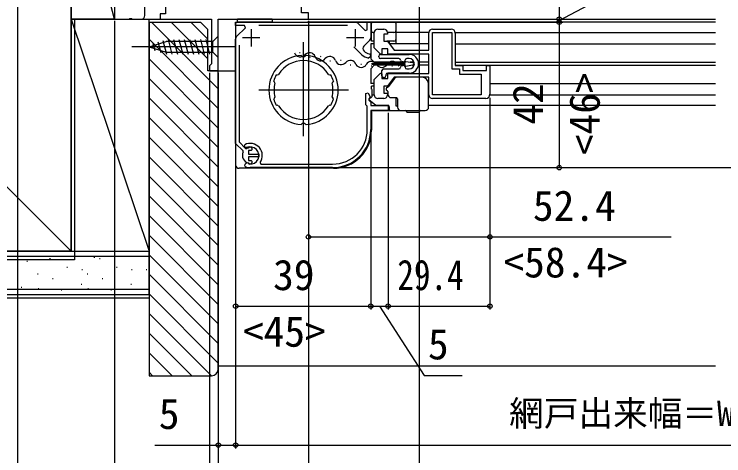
# Model space of a CAD drawing. Units: millimetres, scale not verified. Extents: x -525 to 525, y -783 to 779.
# Drawn here: x -204.6 to 0.2, y -365.8 to -238.3 of the extents above; entities that cross this region are included whole.
import ezdxf
from ezdxf.enums import TextEntityAlignment as Align

# ---------------------------------------------------------------- set-up
doc = ezdxf.new("R2010")
doc.units = ezdxf.units.MM
doc.header["$LTSCALE"] = 4
for name, color, linetype in [('0-2_YKK_11', 7, 'Continuous'), ('0-4_YKK_12', 2, 'Continuous'), ('0-5_YKK_13', 4, 'Continuous'), ('0-7_YKK_D', 6, 'Continuous'), ('0-9_YSS_K', 3, 'Continuous'), ('0-A_YSS_KE', 3, 'Continuous')]:
    doc.layers.add(name, color=color, linetype=linetype)
doc.styles.add('ＭＳ ゴシック', font='')
doc.styles.get('ＭＳ ゴシック').set_extended_font_data('MS Gothic')

msp = doc.modelspace()

# ---------------------------------------------------------------- linework, layer by layer
at = {"layer": '0-2_YKK_11'}
for p, q in [((-108.326, -241.597), (-133.994, -241.597)), ((-136.16, -242.597), (-136.16, -247.597)), ((-106.16, -242.597), (-106.16, -247.597)), ((-99.66, -242.597), (-97.86, -242.597)), ((-83.86, -242.597), (-78.46, -242.597)), ((-133.66, -245.097), (-138.66, -245.097)), ((-103.66, -245.097), (-108.66, -245.097)), ((-101.953, -245.84), (-103.622, -247.509)), ((-112.807, -262.231), (-112.633, -262.579)), ((-97.86, -262.597), (-99.66, -262.597)), ((-68.46, -262.597), (-83.86, -262.597)), ((-121.774, -270.172), (-121.56, -269.982)), ((-121.56, -269.982), (-121.354, -269.793)), ((-136.979, -276.908), (-136.852, -276.843)), ((-136.852, -281.351), (-136.979, -281.287)), ((-136.893, -281.477), (-136.687, -281.587)), ((-112.66, -282.597), (-136.46, -282.597))]:
    msp.add_line(p, q, dxfattribs=at)
for points in [[(-175.661, -125.697), (-175.661, -186.297), (-203.661, -186.297), (-203.661, -189.697), (-201.761, -189.697), (-201.261, -189.197), (-200.761, -188.697), (-175.661, -188.697), (-175.661, -239.697), (-171.419, -239.697), (-171.236, -239.577), (-170.686, -239.577), (-170.502, -239.697), (-167.861, -239.697)], [(-166.861, -238.697), (-166.861, -235.797), (-160.861, -235.797), (-160.861, -238.197), (-162.461, -238.197), (-162.461, -239.697), (-147.661, -239.697), (-147.661, -252.606), (-147.911, -252.901), (-148.161, -253.197), (-148.161, -254.697), (-145.661, -254.697), (-145.661, -239.697), (-119.661, -239.697), (-119.661, -237.897), (-121.661, -237.897), (-121.661, -229.697), (-124.961, -229.697)], [(-140.367, -244.779), (-137.832, -242.244), (-138.1, -241.597), (-140.66, -241.597), (-140.66, -240.597), (-106.124, -240.597)], [(-105.417, -240.89), (-103.277, -243.03), (-102.66, -242.775), (-102.66, -240.597), (-101.66, -240.597), (-101.66, -245.133)], [(-100.66, -261.597), (-100.66, -257.173), (-98.83, -255.343), (-98.46, -255.497), (-98.46, -256.897), (-96.76, -256.897), (-96.76, -255.397), (-84.86, -255.397), (-84.86, -249.797), (-96.76, -249.797), (-96.76, -248.297), (-98.46, -248.297), (-98.46, -249.698), (-98.83, -249.851), (-100.66, -248.022), (-100.66, -243.597)], [(-96.86, -243.597), (-96.86, -244.097), (-97.86, -244.097), (-97.86, -246.097), (-96.86, -246.097), (-94.86, -248.697), (-84.86, -248.697), (-84.86, -243.597)], [(-138.47, -278.086), (-138.526, -277.739), (-140.66, -275.604), (-140.66, -245.486)], [(-77.26, -243.797), (-77.26, -253.097), (-75.06, -253.097), (-75.06, -254.597), (-68.26, -254.597), (-68.26, -253.097), (-67.26, -253.097), (-67.26, -261.397)], [(-139.66, -247.263), (-139.66, -275.19), (-137.819, -277.032), (-137.472, -277.087)], [(-104.287, -249.939), (-104.303, -249.924), (-106.549, -247.678)], [(-102.038, -249.789), (-101.66, -250.273), (-101.66, -250.479), (-102.276, -250.966)], [(-121.354, -250.602), (-121.56, -250.412), (-121.774, -250.223)], [(-120.346, -250.223), (-120.56, -250.412), (-120.766, -250.602)], [(-128.941, -255.852), (-128.688, -255.764), (-128.627, -255.79), (-128.256, -255.674)], [(-113.864, -255.674), (-113.493, -255.79), (-113.432, -255.764), (-113.179, -255.852)], [(-129.313, -258.163), (-129.487, -257.815), (-129.548, -257.789), (-129.661, -257.546)], [(-112.459, -257.546), (-112.572, -257.789), (-112.633, -257.815), (-112.807, -258.163)], [(-84.86, -261.597), (-84.86, -256.497), (-94.86, -256.497), (-96.86, -259.097), (-97.86, -259.097), (-97.86, -261.097), (-96.86, -261.097), (-96.86, -261.597)], [(-102.66, -271.597), (-102.66, -264.897), (-102.86, -264.697), (-103.06, -264.497), (-103.06, -261.184), (-102.451, -261.034), (-101.815, -262.252), (-102.26, -262.697), (-102.26, -263.097), (-101.66, -263.697), (-101.66, -264.697), (-96.66, -264.697), (-96.66, -266.097), (-101.66, -266.097), (-101.66, -271.597)], [(-129.661, -262.848), (-129.548, -262.605), (-129.487, -262.579), (-129.313, -262.231)], [(-112.633, -262.579), (-112.572, -262.605), (-112.459, -262.848)], [(-128.256, -264.721), (-128.627, -264.604), (-128.688, -264.63), (-128.941, -264.543)], [(-113.179, -264.543), (-113.432, -264.63), (-113.493, -264.604), (-113.864, -264.721)], [(-120.766, -269.793), (-120.56, -269.982), (-120.346, -270.172)], [(-137.48, -276.815), (-137.814, -276.753), (-138.114, -276.453), (-138.038, -275.973)], [(-135.868, -277.397), (-136.164, -277.647), (-136.96, -277.647), (-136.96, -278.697), (-134.01, -278.697), (-134.01, -279.497), (-136.96, -279.497), (-136.96, -280.547), (-136.164, -280.547), (-135.868, -280.797)], [(-137.918, -282.279), (-138.053, -281.856), (-137.879, -281.554)], [(-133.606, -281.124), (-133.362, -281.597), (-112.66, -281.597)]]:
    msp.add_lwpolyline(points, dxfattribs=at)
msp.add_lwpolyline([(-83.86, -261.597), (-83.86, -243.597), (-78.26, -243.597), (-78.26, -254.097), (-76.06, -254.097), (-76.06, -255.597), (-69.76, -255.597), (-69.76, -261.597)], close=True, dxfattribs=at)
for centre, radius, start, end in [((-167.861, -238.697), 1, 270.00001, 359.99999), ((-106.124, -241.597), 1, 45.00003, 90.00002), ((-99.66, -243.597), 1, 90.00001, 179.99999), ((-97.86, -243.597), 1, 0.00001, 89.99999), ((-83.86, -243.597), 1, 90.00001, 179.99999), ((-78.46, -243.797), 1.2, 0.00001, 89.99999), ((-139.66, -245.486), 1, 135.00003, 180.00002), ((-102.66, -245.133), 1, 315.00003, 0.00002), ((-102.915, -248.216), 1, 134.99998, 227.55575), ((-101.16, -246.297), 3.6, 227.55576, 255.88303), ((-121.06, -260.197), 10, 94.09604, 265.90396), ((-121.06, -260.197), 8.5, 32.15412, 147.84588), ((-121.06, -260.197), 9.6, 88.24271, 91.75729), ((-121.06, -260.197), 10, 274.09604, 85.90396), ((-101.16, -246.297), 4.8, 229.35522, 256.55227), ((-121.06, -260.197), 9, 151.12995, 162.87008), ((-121.06, -260.197), 9, 17.12992, 28.87005), ((-121.06, -260.197), 8.5, 166.15413, 193.84587), ((-121.06, -260.197), 8.5, 346.15413, 13.84587), ((-99.66, -261.597), 1, 180.00001, 269.99999), ((-97.86, -261.597), 1, 270.00001, 359.99999), ((-83.86, -261.597), 1, 180.00001, 269.99999), ((-68.46, -261.397), 1.2, 270.00001, 359.99999), ((-121.06, -260.197), 9, 197.12993, 208.87006), ((-121.06, -260.197), 9, 331.12994, 342.87007), ((-121.06, -260.197), 8.5, 212.15412, 327.84588), ((-121.06, -260.197), 9.6, 268.24271, 271.75729), ((-112.66, -271.597), 10, 270.00001, 359.99999), ((-112.66, -271.597), 11, 270.00001, 359.99999), ((-136.46, -279.097), 3.5, 324.62346, 116.79004), ((-136.46, -279.097), 2.25, 153.2839, 256.66525), ((-136.46, -279.097), 2.5, 264.79931, 114.07518), ((-136.46, -279.097), 2.25, 103.33472, 116.7161), ((-136.46, -277.297), 0.6, 350.40593, 130.80443), ((-136.46, -279.097), 3.5, 245.37938, 270.00001), ((-137.359, -281.854), 0.6, 132.08483, 149.99979), ((-137.359, -281.854), 0.6, 38.9837, 132.08504), ((-136.46, -280.897), 0.6, 229.19557, 9.59407)]:
    msp.add_arc(centre, radius, start, end, dxfattribs=at)
at = {"layer": '0-4_YKK_12'}
for p, q in [((-167.861, -239.697), (-161.961, -239.697)), ((-120.161, -239.697), (-2.16, -239.697)), ((-2.16, -240.597), (-119.96, -240.597)), ((-94.46, -240.597), (-94.46, -246.847)), ((-84.66, -243.597), (-94.46, -243.597)), ((-77.277, -243.597), (-2.16, -243.597)), ((-121.06, -273.481), (-121.06, -246.413)), ((-101.66, -246.847), (-101.66, -251.147)), ((-100.66, -246.847), (-101.66, -246.847)), ((-84.86, -246.847), (-96.083, -246.847)), ((-77.26, -246.847), (-2.16, -246.847)), ((-122.188, -249.348), (-121.991, -249.385)), ((-119.381, -250.651), (-119.184, -250.688)), ((-116.292, -250.46), (-116.095, -250.497)), ((-113.484, -251.762), (-113.288, -251.799)), ((-110.396, -251.571), (-110.199, -251.608)), ((-100.66, -252.147), (-101.66, -251.147)), ((-107.588, -252.874), (-107.392, -252.911)), ((-104.499, -252.683), (-104.303, -252.72)), ((-100.66, -253.047), (-101.66, -254.047)), ((-101.546, -253.177), (-101.346, -253.177)), ((-91.76, -252.147), (-100.66, -252.147)), ((-91.76, -253.047), (-100.66, -253.047)), ((-98.546, -252.417), (-98.346, -252.417)), ((-95.546, -253.177), (-95.346, -253.177)), ((-89.129, -252.147), (-90.265, -252.147)), ((-89.129, -253.047), (-89.544, -253.047)), ((-84.86, -252.147), (-87.898, -252.147)), ((-84.86, -253.047), (-87.898, -253.047)), ((-77.26, -252.147), (-2.16, -252.147)), ((-77.126, -253.047), (-2.16, -253.047)), ((-146.161, -254.697), (-140.66, -254.697)), ((-101.66, -254.047), (-101.66, -258.347)), ((-100.66, -258.347), (-101.66, -258.347)), ((-67.26, -258.347), (-2.16, -258.347)), ((-108.123, -260.197), (-133.997, -260.197)), ((-67.277, -261.597), (-2.16, -261.597)), ((-84.958, -264.597), (-2.16, -264.597))]:
    msp.add_line(p, q, dxfattribs=at)
for centre, start, end in [((-122.005, -248.916), 198.52635, 320.12126), ((-119.367, -251.12), 18.52635, 140.12126), ((-116.108, -250.028), 198.52635, 320.12126), ((-113.471, -252.231), 18.52635, 140.12126), ((-110.212, -251.139), 198.52635, 320.12126), ((-107.575, -253.343), 18.52635, 140.12126), ((-101.446, -253.635), 29.20254, 150.79746), ((-95.446, -253.635), 29.20254, 150.79746), ((-104.446, -251.958), 209.20254, 330.79746), ((-98.446, -251.958), 209.20254, 330.79746), ((-92.446, -251.958), 209.20254, 229.55265)]:
    msp.add_arc(centre, 1.718, start, end, dxfattribs=at)
at = {"layer": '0-5_YKK_13'}
for p, q in [((-140.66, -241.097), (-140.66, -281.797)), ((-140.16, -240.597), (-94.76, -240.597)), ((-101.46, -245.89), (-101.46, -240.897)), ((-101.46, -246.097), (-101.46, -240.897)), ((-101.46, -246.097), (-101.46, -243.597)), ((-100.66, -243.597), (-100.96, -243.597)), ((-94.96, -243.597), (-96.86, -243.597)), ((-160.166, -245.597), (-159.041, -249.797)), ((-158.613, -245.597), (-157.488, -249.797)), ((-157.06, -245.597), (-155.935, -249.797)), ((-155.507, -245.597), (-154.382, -249.797)), ((-153.955, -245.597), (-152.829, -249.797)), ((-152.402, -245.597), (-151.276, -249.797)), ((-150.849, -245.597), (-149.723, -249.797)), ((-149.296, -245.597), (-148.17, -249.797)), ((-145.661, -244.597), (-147.211, -246.147)), ((-145.661, -250.797), (-145.661, -244.597)), ((-101.46, -246.097), (-101.46, -245.459)), ((-140.661, -247.697), (-170.661, -247.697)), ((-165.661, -247.697), (-160.745, -246.147)), ((-165.661, -247.697), (-160.745, -249.247)), ((-164.514, -246.759), (-163.964, -248.809)), ((-163.082, -246.308), (-162.268, -249.344)), ((-161.65, -245.856), (-160.594, -249.797)), ((-147.211, -246.147), (-160.745, -246.147)), ((-147.211, -249.247), (-147.211, -246.147)), ((-100.66, -246.097), (-101.46, -246.097)), ((-94.96, -246.097), (-97.007, -246.097)), ((-96.26, -246.847), (-96.26, -246.097)), ((-160.745, -249.247), (-147.211, -249.247)), ((-145.661, -250.797), (-147.211, -249.247)), ((-99.36, -250.597), (-99.36, -250.397)), ((-98.86, -249.897), (-90.56, -249.897)), ((-93.56, -251.097), (-98.86, -251.097)), ((-98.128, -249.897), (-90.56, -249.897)), ((-91.524, -251.917), (-89.588, -252.27)), ((-90.56, -251.097), (-91.26, -251.097)), ((-92.26, -252.097), (-92.56, -252.097)), ((-92.56, -253.097), (-92.26, -253.097)), ((-91.76, -253.214), (-91.76, -252.864)), ((-89.588, -253.057), (-91.524, -253.411)), ((-98.46, -256.097), (-98.46, -254.597)), ((-97.96, -254.097), (-93.56, -254.097)), ((-97.26, -255.797), (-97.26, -256.097)), ((-90.56, -255.297), (-96.76, -255.297)), ((-91.26, -254.097), (-90.56, -254.097)), ((-97.76, -256.597), (-97.96, -256.597)), ((-94.792, -256.882), (-96.68, -259.298)), ((-86.958, -256.497), (-94.004, -256.497)), ((-101.46, -259.897), (-101.46, -259.097)), ((-100.66, -259.097), (-101.46, -259.097)), ((-101.26, -262.097), (-101.26, -260.097)), ((-96.523, -259.097), (-97.56, -259.097)), ((-96.26, -258.76), (-96.26, -258.347)), ((-84.958, -260.363), (-84.958, -258.497)), ((-102.26, -262.897), (-101.26, -262.097)), ((-101.26, -261.597), (-100.66, -261.597)), ((-96.86, -261.597), (-96.738, -261.597)), ((-96.765, -260.575), (-96.758, -260.639)), ((-96.758, -260.639), (-96.758, -261.397)), ((-84.958, -261.513), (-84.958, -260.363)), ((-84.958, -265.097), (-84.958, -261.513)), ((-102.26, -262.897), (-100.16, -264.597)), ((-95.758, -262.397), (-94.258, -262.397)), ((-93.958, -262.697), (-93.958, -265.097)), ((-100.96, -266.097), (-91.96, -266.097)), ((-100.16, -264.597), (-96.76, -264.597)), ((-96.26, -265.897), (-96.26, -265.097)), ((-92.958, -266.097), (-85.958, -266.097)), ((-101.46, -266.597), (-101.46, -271.797)), ((-91.311, -266.397), (-91.311, -266.297)), ((-91.111, -266.597), (-89.458, -266.597)), ((-89.458, -266.597), (-87.804, -266.597)), ((-87.604, -266.297), (-87.604, -266.397)), ((-112.46, -282.797), (-139.66, -282.797))]:
    msp.add_line(p, q, dxfattribs=at)
msp.add_lwpolyline([(-140.16, -240.597), (-140.16, -239.677), (-130.16, -239.677), (-130.16, -240.597)], close=True, dxfattribs=at)
for points in [[(-91.76, -252.864), (-101.26, -252.864), (-101.26, -252.464), (-91.76, -252.464), (-91.76, -252.114)], [(-94.46, -262.397), (-94.46, -264.797), (-93.958, -264.797)]]:
    msp.add_lwpolyline(points, dxfattribs=at)
for centre, radius, start, end in [((-140.16, -241.097), 0.5, 90, 180), ((-101.16, -240.897), 0.3, 90, 180), ((-94.76, -240.897), 0.3, 360, 90), ((-100.96, -243.097), 0.5, 180, 270), ((-94.96, -243.097), 0.5, 270, 360), ((-94.96, -245.597), 0.5, 270, 360), ((-98.86, -250.397), 0.5, 90, 180), ((-98.86, -250.597), 0.5, 180, 270), ((-93.56, -251.597), 0.5, 360, 90), ((-92.56, -251.597), 0.5, 180, 270), ((-92.26, -251.597), 0.5, 270, 0), ((-91.26, -251.597), 0.5, 90, 180), ((-91.56, -252.114), 0.2, 79.65887, 180), ((-90.56, -252.597), 2.7, 0, 90), ((-90.56, -252.597), 1.5, 0, 90), ((-93.56, -253.597), 0.5, 270, 360), ((-92.56, -253.597), 0.5, 90, 180), ((-92.26, -253.597), 0.5, 0, 90), ((-91.56, -253.214), 0.2, 180, 280.34113), ((-91.26, -253.597), 0.5, 180, 270), ((-90.56, -252.597), 2.7, 270, 0), ((-90.56, -252.597), 1.5, 270, 0), ((-89.66, -252.664), 0.4, 280.34113, 79.65887), ((-97.96, -254.597), 0.5, 90, 180), ((-96.76, -255.797), 0.5, 90, 180), ((-97.96, -256.097), 0.5, 180, 270), ((-97.76, -256.097), 0.5, 270, 360), ((-94.004, -257.497), 1, 90, 142), ((-86.958, -258.497), 2, 0, 90), ((-101.46, -260.097), 0.2, 360, 90), ((-96.758, -259.897), 0.5, 101.44555, 247.97569), ((-96.917, -259.113), 0.3, 281.44555, 322), ((-97.058, -260.639), 0.3, 12.23345, 67.97569), ((-95.758, -261.397), 1, 180, 270), ((-94.258, -262.697), 0.3, 65.66023, 90), ((-94.258, -262.697), 0.3, 0, 65.66023), ((-100.96, -266.597), 0.5, 90, 180), ((-96.76, -265.097), 0.5, 360, 90), ((-96.06, -265.897), 0.2, 180, 270), ((-92.958, -265.097), 1, 180, 270), ((-91.511, -266.297), 0.2, 0, 90), ((-87.404, -266.297), 0.2, 90, 180), ((-85.958, -265.097), 1, 270, 0), ((-91.111, -266.397), 0.2, 180, 270), ((-87.804, -266.397), 0.2, 270, 0), ((-112.46, -271.797), 11, 270, 360), ((-139.66, -281.797), 1, 180, 270)]:
    msp.add_arc(centre, radius, start, end, dxfattribs=at)
at = {"layer": '0-7_YKK_D'}
for p, q in [((-47.26, -124.697), (-47.26, -239.697)), ((-203.661, -190.197), (-203.661, -443.698)), ((-87.661, -225.697), (-87.661, -403.698)), ((-175.66, -240.197), (-175.66, -423.698)), ((-175.66, -240.197), (-175.66, -443.698)), ((-175.66, -240.197), (-175.66, -443.698)), ((-119.66, -240.197), (-119.66, -403.698)), ((-119.66, -240.197), (-119.66, -403.698)), ((-119.66, -240.197), (-119.66, -383.698)), ((-119.66, -240.197), (-119.66, -303.597)), ((-119.161, -239.697), (-46.26, -239.697)), ((-119.161, -239.697), (-46.26, -239.697)), ((-101.16, -240.597), (-46.26, -240.597)), ((-101.16, -240.597), (-46.26, -240.597)), ((-47.26, -239.697), (-47.26, -240.597)), ((-47.26, -239.697), (-47.26, -240.597)), ((-47.26, -240.597), (-47.26, -282.597)), ((-47.26, -240.597), (-47.26, -243.147)), ((-148.161, -255.197), (-148.161, -403.698)), ((-145.66, -255.197), (-145.66, -403.698)), ((-145.66, -255.197), (-145.66, -423.698)), ((-145.66, -255.197), (-145.66, -403.698)), ((-145.66, -255.197), (-145.66, -423.698)), ((-145.66, -255.197), (-145.66, -363.698)), ((-67.26, -262.398), (-67.26, -303.597)), ((-67.26, -262.398), (-67.26, -323.597)), ((-96.66, -266.797), (-96.66, -323.597)), ((-96.66, -266.797), (-96.66, -323.597)), ((-101.66, -272.597), (-101.66, -323.597)), ((-101.66, -272.597), (-101.66, -323.597)), ((-140.66, -276.48), (-140.66, -363.698)), ((-140.66, -276.48), (-140.66, -363.698)), ((-140.66, -276.48), (-140.66, -323.597)), ((-111.66, -282.597), (-46.26, -282.597)), ((-111.66, -282.597), (243.34, -282.597)), ((-140.66, -322.597), (-101.66, -322.597)), ((-101.66, -322.597), (-96.66, -322.597)), ((-96.66, -322.597), (-67.26, -322.597)), ((-163.966, -362.698), (-145.66, -362.698)), ((-145.66, -362.698), (-140.66, -362.698)), ((-140.66, -362.698), (144.339, -362.698))]:
    msp.add_line(p, q, dxfattribs=at)
for points in [[(-47.26, -240.147), (-27.26, -229.478), (-27.26, -206.046)], [(-119.66, -302.597), (-67.26, -302.597), (-14.96, -302.597)], [(-99.16, -322.597), (-86.27, -342.597), (-75.316, -342.597)]]:
    msp.add_lwpolyline(points, dxfattribs=at)
for centre in [(-47.26, -239.697), (-47.26, -239.697), (-47.26, -240.597), (-47.26, -240.597), (-47.26, -282.597), (-119.66, -302.597), (-67.26, -302.597), (-140.66, -322.597), (-101.66, -322.597), (-101.66, -322.597), (-96.66, -322.597), (-96.66, -322.597), (-67.26, -322.597), (-145.66, -362.698), (-140.66, -362.698), (-140.66, -362.698)]:
    msp.add_circle(centre, 0.637, dxfattribs=at)
at = {"layer": '0-9_YSS_K'}
for p, q in [((-175.66, -239.697), (-188.16, -189.697)), ((-188.16, -306.697), (-293.16, -201.697)), ((-188.16, -239.697), (-165.66, -239.697)), ((-188.16, -306.697), (-188.16, -239.697)), ((-188.16, -239.697), (-165.66, -306.697)), ((-165.66, -306.697), (-165.66, -239.697)), ((-164.813, -240.698), (-145.66, -259.851)), ((-159.156, -240.698), (-148.66, -251.194)), ((-153.499, -240.698), (-148.66, -245.537)), ((-165.66, -245.508), (-145.66, -265.508)), ((-165.66, -251.165), (-145.66, -271.165)), ((-165.66, -256.822), (-145.66, -276.822)), ((-165.66, -262.479), (-145.66, -282.479)), ((-165.66, -268.135), (-145.66, -288.135)), ((-165.66, -273.792), (-145.66, -293.792)), ((-165.66, -279.449), (-145.66, -299.449)), ((-165.66, -285.106), (-145.66, -305.106)), ((-165.66, -290.763), (-145.66, -310.763)), ((-165.66, -296.42), (-145.66, -316.42)), ((-165.66, -302.077), (-145.66, -322.077)), ((-188.16, -306.697), (-165.66, -306.697)), ((-338.002, -308.197), (-165.66, -308.197)), ((-194.141, -308.917), (-194.341, -308.917)), ((-181.344, -308.527), (-181.544, -308.527)), ((-179.78, -308.917), (-179.98, -308.917)), ((-165.66, -307.733), (-145.66, -327.733)), ((-200.768, -309.696), (-200.968, -309.696)), ((-197.65, -313.315), (-197.85, -313.315)), ((-189.2, -311.411), (-189.4, -311.411)), ((-184.852, -312.145), (-185.052, -312.145)), ((-183.288, -313.315), (-183.488, -313.315)), ((-174.838, -311.411), (-175.038, -311.411)), ((-170.49, -312.145), (-170.69, -312.145)), ((-166.277, -312.145), (-166.477, -312.145)), ((-193.321, -314.708), (-193.521, -314.708)), ((-178.959, -314.708), (-179.159, -314.708)), ((-165.66, -313.39), (-145.66, -333.39)), ((-202.386, -317.18), (-202.586, -317.18)), ((-185.079, -316.356), (-185.279, -316.356)), ((-170.718, -316.356), (-170.918, -316.356)), ((-338.002, -317.697), (-165.66, -317.697)), ((-197.46, -317.602), (-197.66, -317.602)), ((-190.848, -318.005), (-191.048, -318.005)), ((-183.098, -317.602), (-183.298, -317.602)), ((-176.487, -318.005), (-176.687, -318.005)), ((-165.66, -319.047), (-145.66, -339.047)), ((-165.66, -319.197), (-165.66, -331.697)), ((-338.002, -320.197), (-165.66, -320.197)), ((-165.66, -324.704), (-147.666, -342.698)), ((-165.66, -327.298), (-165.66, -339.798)), ((-165.66, -330.361), (-153.323, -342.698)), ((-165.66, -336.018), (-158.979, -342.698)), ((-145.66, -339.798), (-2.16, -339.798)), ((-165.66, -341.675), (-164.636, -342.698))]:
    msp.add_line(p, q, dxfattribs=at)
msp.add_lwpolyline([(-188.16, -239.697), (-188.16, -189.697), (-175.66, -189.697), (-175.66, -239.697)], close=True, dxfattribs=at)
at = {"layer": '0-A_YSS_KE'}
for p, q in [((-188.16, -201.697), (-188.16, -306.697)), ((-187.16, -239.697), (-187.16, -309.197)), ((-338.002, -306.697), (-165.66, -306.697)), ((-188.16, -306.697), (-293.16, -306.697)), ((-165.66, -319.197), (-165.66, -306.697)), ((-187.16, -309.197), (-338.002, -309.197)), ((-338.002, -319.197), (-165.66, -319.197))]:
    msp.add_line(p, q, dxfattribs=at)
for points in [[(-165.66, -240.698), (-165.66, -342.698), (-147.66, -342.698)], [(-145.66, -340.698), (-145.66, -254.698), (-148.66, -254.698), (-148.66, -242.698), (-150.66, -240.698), (-165.66, -240.698)]]:
    msp.add_lwpolyline(points, dxfattribs=at)
msp.add_arc((-147.66, -340.698), 2, 270.00001, 359.99999, dxfattribs=at)

# ---------------------------------------------------------------- texts
at = {"layer": '0-7_YKK_D', "style": 'ＭＳ ゴシック'}
for s, p in [('<46>', (-32.919, -279.018)), ('42', (-49.26, -270.188))]:
    msp.add_text(s, height=8.798, rotation=90, dxfattribs=at).set_placement(p, align=Align.BOTTOM_LEFT)
for s, height, p in [('52.4', 8.798, (-54.869, -300.597)), ('<58.4>', 8.798, (-63.392, -316.938)), ('39', 8.798, (-129.853, -320.597)), ('<45>', 8.798, (-138.58, -336.938)), ('5', 8.798, (-85.157, -340.597)), ('5', 8.798, (-162.852, -360.698)), ('網戸出来幅＝W－65', 7.331, (-61.711, -359.391))]:
    msp.add_text(s, height=height, dxfattribs=at).set_placement(p, align=Align.BOTTOM_LEFT)
at = {"layer": '0-7_YKK_D', "style": 'ＭＳ ゴシック', "width": 0.8}
msp.add_text('29.4', height=8.798, dxfattribs=at).set_placement((-93.987, -320.597), align=Align.BOTTOM_LEFT)

doc.saveas('drawing.dxf')
